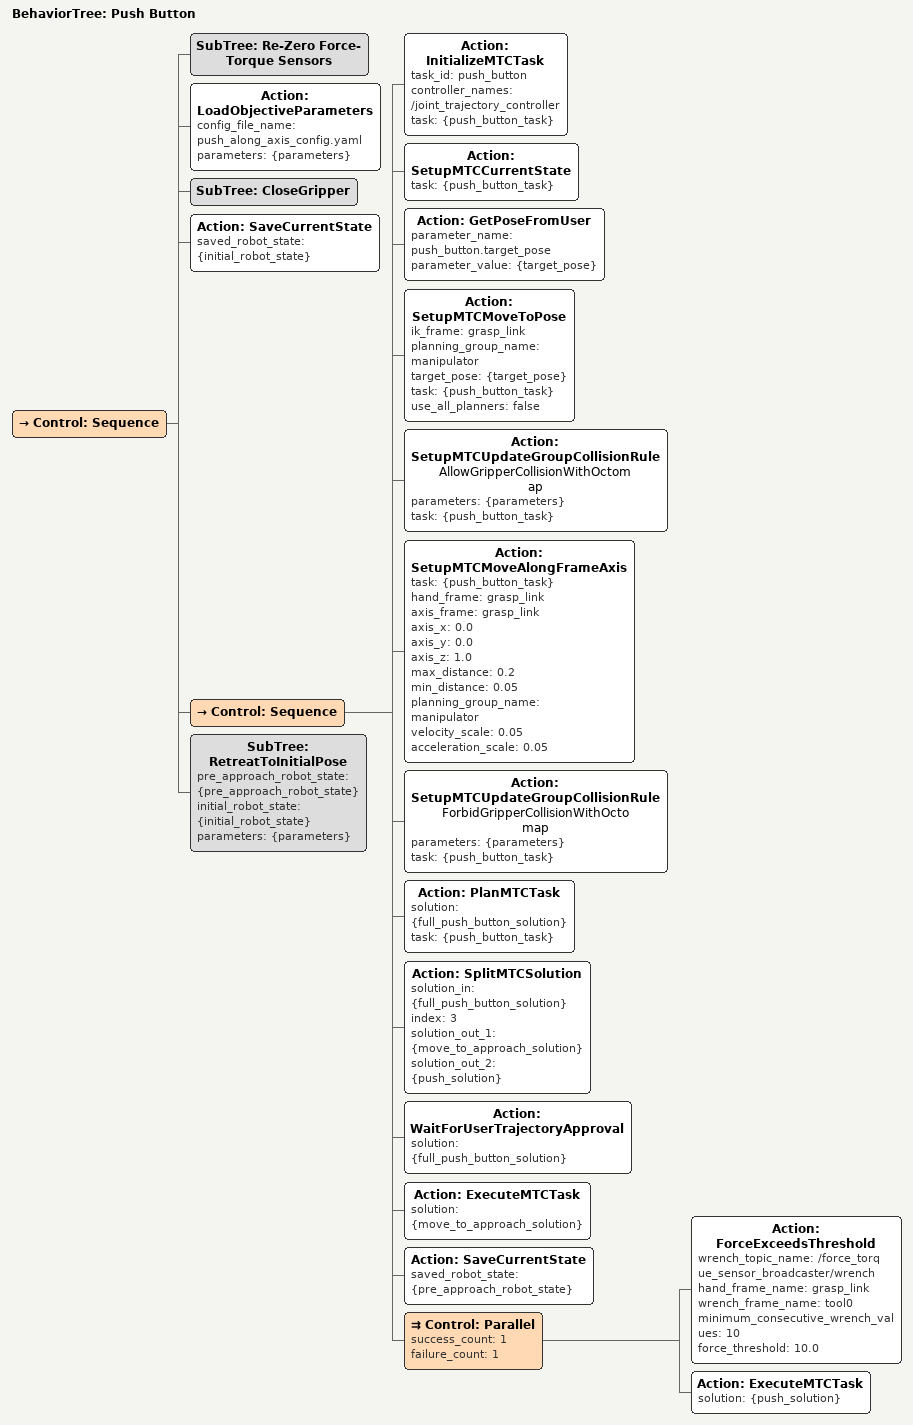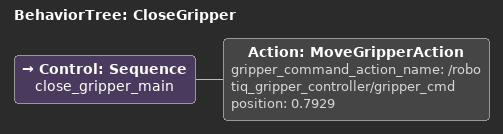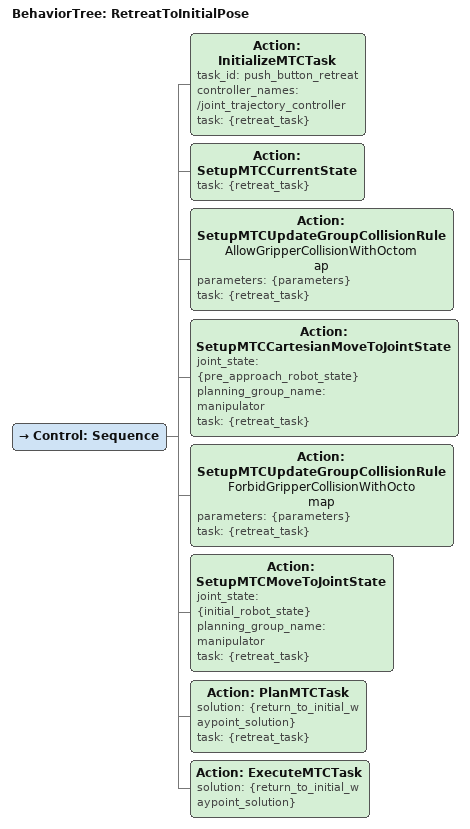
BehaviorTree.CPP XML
<?xml version="1.0"?>
<root BTCPP_format="4" main_tree_to_execute="Push Button">
    <BehaviorTree ID="Push Button" _description="Push a button with the end effector">
        <Control ID="Sequence">
            <SubTree ID="Re-Zero Force-Torque Sensors" />
            <Action ID="LoadObjectiveParameters" config_file_name="push_along_axis_config.yaml" parameters="{parameters}" />
            <SubTree ID="CloseGripper" />
            <Action ID="SaveCurrentState" saved_robot_state="{initial_robot_state}" />
            <Control ID="Sequence">
                <Action ID="InitializeMTCTask" task_id="push_button" controller_names="/joint_trajectory_controller" task="{push_button_task}"/>
                <Action ID="SetupMTCCurrentState" task="{push_button_task}"/>
                <Action ID="GetPoseFromUser" parameter_name="push_button.target_pose" parameter_value="{target_pose}" />
                <Action ID="SetupMTCMoveToPose" ik_frame="grasp_link" planning_group_name="manipulator" target_pose="{target_pose}" task="{push_button_task}" use_all_planners="false"/>
                <Action ID="SetupMTCUpdateGroupCollisionRule" name="AllowGripperCollisionWithOctomap" parameters="{parameters}" task="{push_button_task}" />
                <Action ID="SetupMTCMoveAlongFrameAxis" task="{push_button_task}" hand_frame="grasp_link" axis_frame="grasp_link" axis_x="0.0" axis_y="0.0" axis_z="1.0" max_distance="0.2" min_distance="0.05" planning_group_name="manipulator" velocity_scale="0.05" acceleration_scale="0.05" />
                <Action ID="SetupMTCUpdateGroupCollisionRule" name="ForbidGripperCollisionWithOctomap" parameters="{parameters}" task="{push_button_task}" />
                <Action ID="PlanMTCTask" solution="{full_push_button_solution}" task="{push_button_task}"/>
                <Action ID="SplitMTCSolution" solution_in="{full_push_button_solution}" index="3" solution_out_1="{move_to_approach_solution}" solution_out_2="{push_solution}" />
                <Action ID="WaitForUserTrajectoryApproval" solution="{full_push_button_solution}"/>
                <Action ID="ExecuteMTCTask" solution="{move_to_approach_solution}"/>
                <Action ID="SaveCurrentState" saved_robot_state="{pre_approach_robot_state}" />
                <Control ID="Parallel" success_count="1" failure_count="1">
                    <Action ID="ForceExceedsThreshold" wrench_topic_name="/force_torque_sensor_broadcaster/wrench" hand_frame_name="grasp_link" wrench_frame_name="tool0" minimum_consecutive_wrench_values="10" force_threshold="10.0"/>
                    <Action ID="ExecuteMTCTask" solution="{push_solution}"/>
                </Control>
            </Control>
            <SubTree ID="RetreatToInitialPose" pre_approach_robot_state="{pre_approach_robot_state}" initial_robot_state="{initial_robot_state}" parameters="{parameters}" />
        </Control>
    </BehaviorTree>
    <BehaviorTree ID="CloseGripper">
        <Control ID="Sequence" name="close_gripper_main">
            <Action ID="MoveGripperAction" gripper_command_action_name="/robotiq_gripper_controller/gripper_cmd" position="0.7929" />
        </Control>
    </BehaviorTree>
    <BehaviorTree ID="RetreatToInitialPose">
        <Control ID="Sequence">
            <Action ID="InitializeMTCTask" task_id="push_button_retreat" controller_names="/joint_trajectory_controller" task="{retreat_task}" />
            <Action ID="SetupMTCCurrentState" task="{retreat_task}" />
            <Action ID="SetupMTCUpdateGroupCollisionRule" name="AllowGripperCollisionWithOctomap" parameters="{parameters}" task="{retreat_task}" />
            <Action ID="SetupMTCCartesianMoveToJointState" joint_state="{pre_approach_robot_state}" planning_group_name="manipulator" task="{retreat_task}" />
            <Action ID="SetupMTCUpdateGroupCollisionRule" name="ForbidGripperCollisionWithOctomap" parameters="{parameters}" task="{retreat_task}" />
            <Action ID="SetupMTCMoveToJointState" joint_state="{initial_robot_state}" planning_group_name="manipulator" task="{retreat_task}" />
            <Action ID="PlanMTCTask" solution="{return_to_initial_waypoint_solution}" task="{retreat_task}" />
            <Action ID="ExecuteMTCTask" solution="{return_to_initial_waypoint_solution}" />
        </Control>
    </BehaviorTree>
</root>
